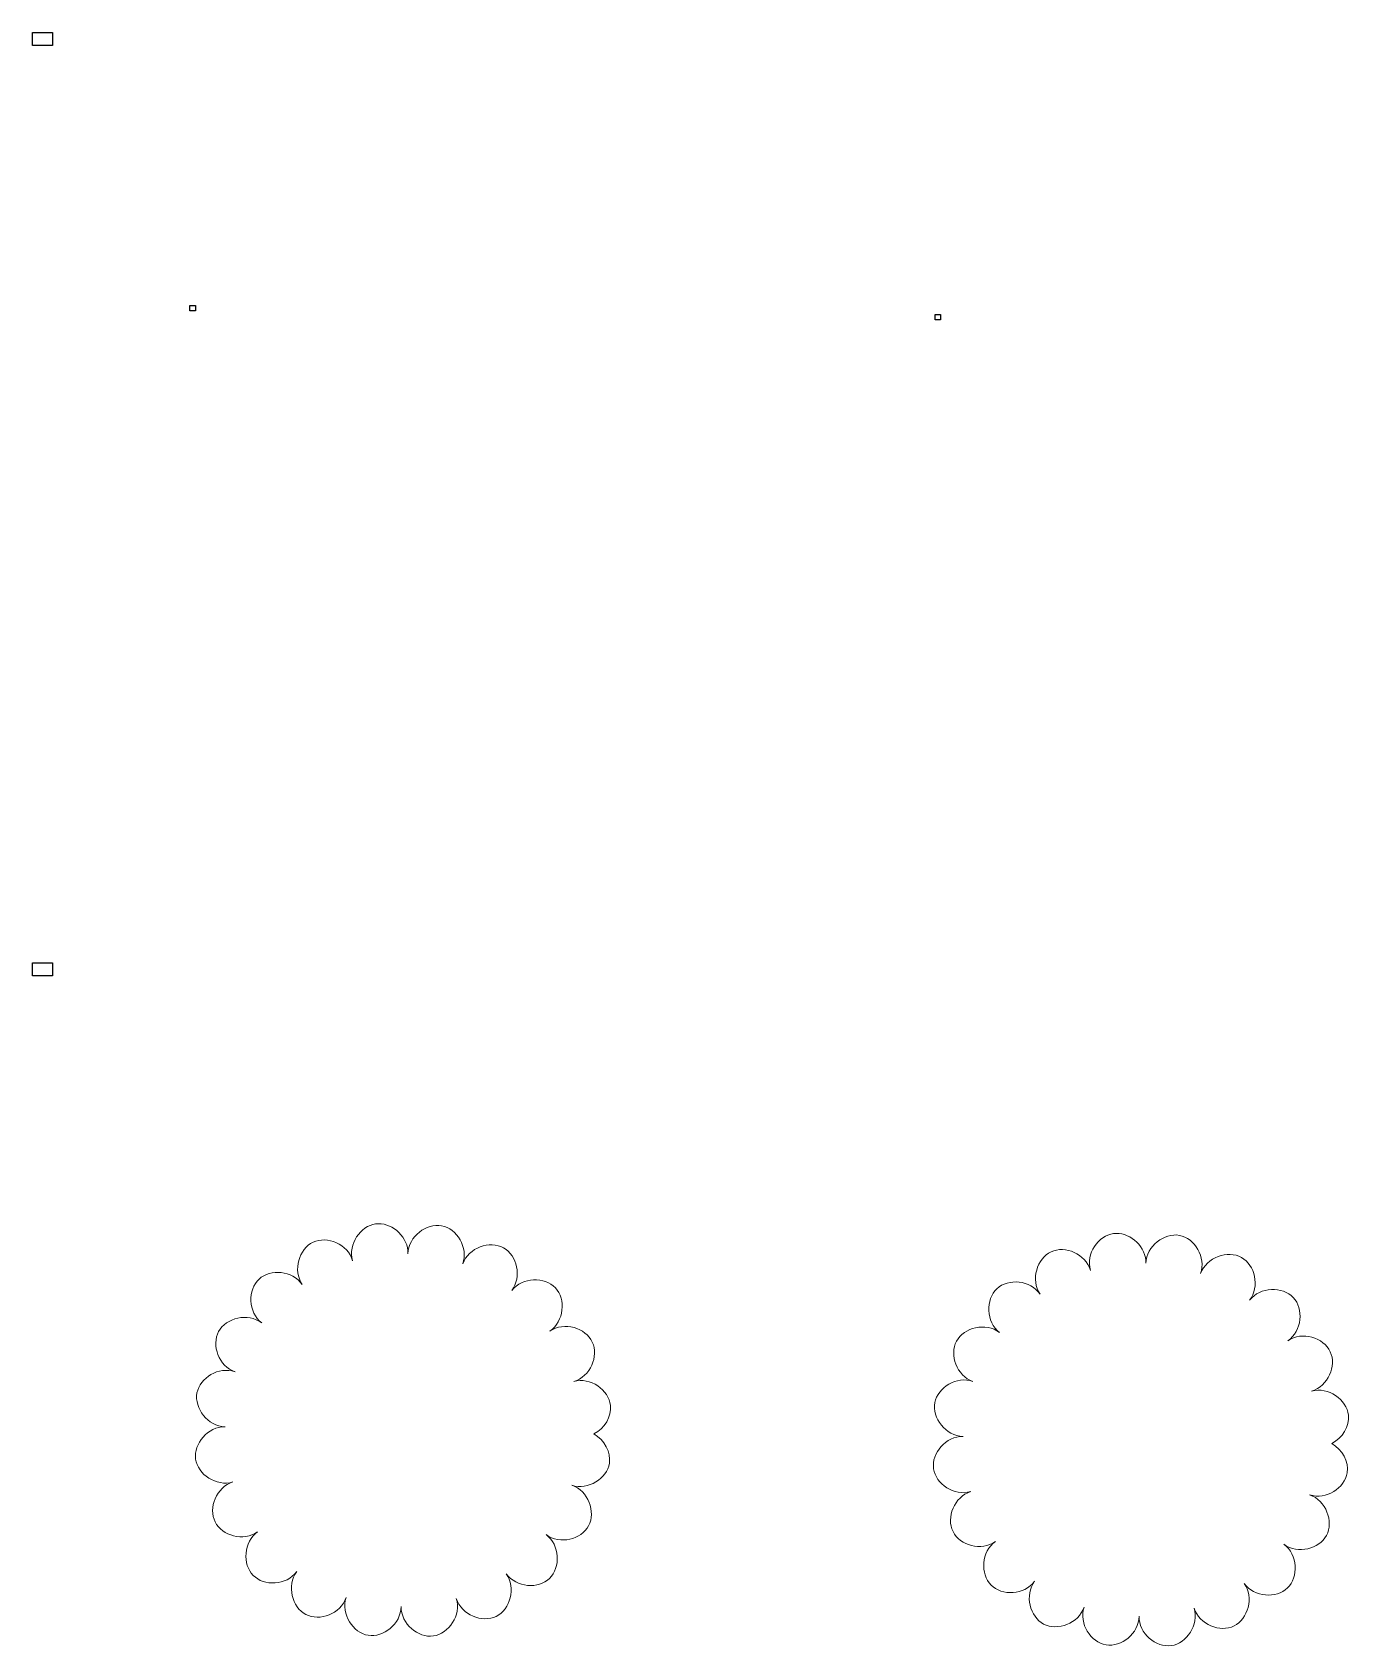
# Model space of a CAD drawing. Header units: centimetres. Extents: x -10.2 to 8.1, y -9.4 to 13.1.
import ezdxf

# ---------------------------------------------------------------- set-up
doc = ezdxf.new("R2010")
doc.units = ezdxf.units.CM
doc.header["$MEASUREMENT"] = 0
doc.header["$XCLIPFRAME"] = 0
doc.layers.add('Layer 1', color=7, linetype='Continuous')
picture_1 = doc.add_image_def('image1.jpg', size_in_pixel=(1451, 942))
picture_2 = doc.add_image_def('image2.jpg', size_in_pixel=(1451, 942))
picture_3 = doc.add_image_def('image3.jpg', size_in_pixel=(395, 382))
picture_4 = doc.add_image_def('image4.jpg', size_in_pixel=(395, 382))

msp = doc.modelspace()

# ---------------------------------------------------------------- linework, layer by layer
at = {"layer": 'Layer 1', "color": 200, "lineweight": 20}
for points in [[(-5.393, -3.486), (-5.407, -3.486), (-5.42, -3.486), (-5.434, -3.488), (-5.434, -3.488), (-5.646, -3.518), (-5.823, -3.77), (-5.754, -4.002), (-5.754, -4.002), (-5.823, -3.77), (-6.107, -3.652), (-6.303, -3.743), (-6.303, -3.743), (-6.498, -3.833), (-6.592, -4.135), (-6.455, -4.334), (-6.455, -4.334), (-6.592, -4.135), (-6.898, -4.11), (-7.056, -4.256), (-7.056, -4.256), (-7.214, -4.402), (-7.211, -4.719), (-7.02, -4.867), (-7.02, -4.867), (-7.211, -4.719), (-7.518, -4.797), (-7.619, -4.987), (-7.619, -4.987), (-7.72, -5.177), (-7.618, -5.467), (-7.39, -5.548), (-7.39, -5.548), (-7.618, -5.467), (-7.879, -5.63), (-7.92, -5.841), (-7.92, -5.841), (-7.961, -6.052), (-7.77, -6.308), (-7.528, -6.311), (-7.528, -6.311), (-7.77, -6.308), (-7.969, -6.548), (-7.939, -6.761), (-7.939, -6.761), (-7.909, -6.974), (-7.652, -7.149), (-7.42, -7.08), (-7.42, -7.08), (-7.652, -7.149), (-7.764, -7.445), (-7.667, -7.637), (-7.667, -7.637), (-7.571, -7.829), (-7.275, -7.913), (-7.076, -7.774), (-7.076, -7.774), (-7.274, -7.913), (-7.289, -8.227), (-7.138, -8.38), (-7.138, -8.38), (-6.988, -8.533), (-6.675, -8.524), (-6.533, -8.328), (-6.533, -8.328), (-6.675, -8.524), (-6.597, -8.823), (-6.406, -8.923), (-6.406, -8.923), (-6.216, -9.023), (-5.919, -8.918), (-5.845, -8.687), (-5.845, -8.687), (-5.919, -8.918), (-5.751, -9.179), (-5.538, -9.214), (-5.538, -9.214), (-5.326, -9.248), (-5.083, -9.057), (-5.079, -8.815), (-5.079, -8.815), (-5.082, -9.057), (-4.844, -9.252), (-4.631, -9.223), (-4.631, -9.223), (-4.418, -9.193), (-4.238, -8.932), (-4.312, -8.702), (-4.312, -8.702), (-4.238, -8.932), (-3.95, -9.045), (-3.757, -8.95), (-3.757, -8.95), (-3.564, -8.854), (-3.475, -8.553), (-3.617, -8.357), (-3.617, -8.357), (-3.475, -8.553), (-3.168, -8.571), (-3.014, -8.421), (-3.014, -8.421), (-2.86, -8.271), (-2.868, -7.956), (-3.063, -7.813), (-3.063, -7.813), (-2.868, -7.956), (-2.571, -7.879), (-2.47, -7.689), (-2.47, -7.689), (-2.369, -7.499), (-2.476, -7.2), (-2.705, -7.125), (-2.705, -7.125), (-2.476, -7.2), (-2.217, -7.031), (-2.182, -6.819), (-2.182, -6.819), (-2.156, -6.665), (-2.251, -6.495), (-2.397, -6.411), (-2.397, -6.411), (-2.248, -6.334), (-2.148, -6.169), (-2.166, -6.015), (-2.166, -6.015), (-2.19, -5.801), (-2.446, -5.614), (-2.678, -5.683), (-2.678, -5.683), (-2.446, -5.614), (-2.327, -5.327), (-2.419, -5.133), (-2.419, -5.133), (-2.51, -4.938), (-2.81, -4.843), (-3.009, -4.981), (-3.009, -4.981), (-2.81, -4.843), (-2.786, -4.536), (-2.933, -4.379), (-2.933, -4.379), (-3.08, -4.222), (-3.394, -4.225), (-3.541, -4.417), (-3.541, -4.417), (-3.395, -4.225), (-3.466, -3.926), (-3.654, -3.822), (-3.654, -3.822), (-3.842, -3.717), (-4.142, -3.818), (-4.222, -4.046), (-4.222, -4.046), (-4.142, -3.818), (-4.305, -3.554), (-4.516, -3.514), (-4.516, -3.514), (-4.727, -3.474), (-4.975, -3.661), (-4.985, -3.903), (-4.985, -3.903), (-4.976, -3.677), (-5.191, -3.484), (-5.393, -3.486), (-5.393, -3.486), (-5.393, -3.486), (-5.393, -3.486), (-5.393, -3.486)], [(4.874, -3.62), (4.861, -3.62), (4.847, -3.62), (4.834, -3.622), (4.834, -3.622), (4.621, -3.652), (4.444, -3.904), (4.513, -4.136), (4.513, -4.136), (4.444, -3.904), (4.16, -3.786), (3.965, -3.877), (3.965, -3.877), (3.77, -3.967), (3.675, -4.269), (3.812, -4.468), (3.812, -4.468), (3.675, -4.269), (3.369, -4.244), (3.211, -4.39), (3.211, -4.39), (3.054, -4.536), (3.056, -4.853), (3.248, -5.001), (3.248, -5.001), (3.056, -4.853), (2.749, -4.931), (2.648, -5.121), (2.648, -5.121), (2.547, -5.311), (2.649, -5.601), (2.877, -5.682), (2.877, -5.682), (2.649, -5.601), (2.388, -5.764), (2.347, -5.975), (2.347, -5.975), (2.306, -6.186), (2.498, -6.442), (2.74, -6.445), (2.74, -6.445), (2.498, -6.442), (2.299, -6.682), (2.329, -6.895), (2.329, -6.895), (2.359, -7.108), (2.616, -7.283), (2.847, -7.214), (2.847, -7.214), (2.616, -7.283), (2.503, -7.579), (2.6, -7.771), (2.6, -7.771), (2.696, -7.963), (2.992, -8.046), (3.191, -7.908), (3.191, -7.908), (2.993, -8.047), (2.978, -8.361), (3.129, -8.514), (3.129, -8.514), (3.28, -8.667), (3.592, -8.658), (3.734, -8.462), (3.734, -8.462), (3.592, -8.658), (3.671, -8.957), (3.861, -9.057), (3.861, -9.057), (4.051, -9.157), (4.348, -9.052), (4.423, -8.821), (4.423, -8.821), (4.348, -9.052), (4.517, -9.313), (4.729, -9.347), (4.729, -9.347), (4.941, -9.382), (5.185, -9.191), (5.188, -8.949), (5.188, -8.949), (5.185, -9.191), (5.424, -9.386), (5.636, -9.357), (5.636, -9.357), (5.849, -9.327), (6.029, -9.066), (5.955, -8.836), (5.955, -8.836), (6.029, -9.066), (6.317, -9.179), (6.51, -9.084), (6.51, -9.084), (6.703, -8.988), (6.792, -8.686), (6.65, -8.491), (6.65, -8.491), (6.792, -8.686), (7.099, -8.705), (7.253, -8.555), (7.253, -8.555), (7.407, -8.405), (7.399, -8.09), (7.204, -7.947), (7.204, -7.947), (7.399, -8.09), (7.696, -8.013), (7.797, -7.823), (7.797, -7.823), (7.898, -7.633), (7.791, -7.334), (7.562, -7.259), (7.562, -7.259), (7.792, -7.334), (8.05, -7.165), (8.085, -6.953), (8.085, -6.953), (8.111, -6.799), (8.016, -6.628), (7.87, -6.545), (7.87, -6.545), (8.019, -6.468), (8.119, -6.303), (8.102, -6.149), (8.102, -6.149), (8.077, -5.935), (7.821, -5.748), (7.589, -5.817), (7.589, -5.817), (7.821, -5.748), (7.94, -5.461), (7.849, -5.267), (7.849, -5.267), (7.757, -5.072), (7.457, -4.977), (7.259, -5.115), (7.259, -5.115), (7.457, -4.977), (7.482, -4.67), (7.335, -4.513), (7.335, -4.513), (7.188, -4.356), (6.873, -4.359), (6.726, -4.551), (6.726, -4.551), (6.872, -4.359), (6.801, -4.06), (6.613, -3.956), (6.613, -3.956), (6.425, -3.851), (6.125, -3.952), (6.045, -4.18), (6.045, -4.18), (6.125, -3.952), (5.963, -3.688), (5.751, -3.648), (5.751, -3.648), (5.54, -3.608), (5.292, -3.795), (5.283, -4.037), (5.283, -4.037), (5.291, -3.811), (5.076, -3.618), (4.874, -3.62), (4.874, -3.62), (4.874, -3.62), (4.874, -3.62), (4.874, -3.62)]]:
    msp.add_open_spline(points, degree=3, knots=[0, 0, 0, 0, 0.023256, 0.023256, 0.023256, 0.023256, 0.046512, 0.046512, 0.046512, 0.046512, 0.069767, 0.069767, 0.069767, 0.069767, 0.093023, 0.093023, 0.093023, 0.093023, 0.116279, 0.116279, 0.116279, 0.116279, 0.139535, 0.139535, 0.139535, 0.139535, 0.162791, 0.162791, 0.162791, 0.162791, 0.186047, 0.186047, 0.186047, 0.186047, 0.209302, 0.209302, 0.209302, 0.209302, 0.232558, 0.232558, 0.232558, 0.232558, 0.255814, 0.255814, 0.255814, 0.255814, 0.27907, 0.27907, 0.27907, 0.27907, 0.302326, 0.302326, 0.302326, 0.302326, 0.325581, 0.325581, 0.325581, 0.325581, 0.348837, 0.348837, 0.348837, 0.348837, 0.372093, 0.372093, 0.372093, 0.372093, 0.395349, 0.395349, 0.395349, 0.395349, 0.418605, 0.418605, 0.418605, 0.418605, 0.44186, 0.44186, 0.44186, 0.44186, 0.465116, 0.465116, 0.465116, 0.465116, 0.488372, 0.488372, 0.488372, 0.488372, 0.511628, 0.511628, 0.511628, 0.511628, 0.534884, 0.534884, 0.534884, 0.534884, 0.55814, 0.55814, 0.55814, 0.55814, 0.581395, 0.581395, 0.581395, 0.581395, 0.604651, 0.604651, 0.604651, 0.604651, 0.627907, 0.627907, 0.627907, 0.627907, 0.651163, 0.651163, 0.651163, 0.651163, 0.674419, 0.674419, 0.674419, 0.674419, 0.697674, 0.697674, 0.697674, 0.697674, 0.72093, 0.72093, 0.72093, 0.72093, 0.744186, 0.744186, 0.744186, 0.744186, 0.767442, 0.767442, 0.767442, 0.767442, 0.790698, 0.790698, 0.790698, 0.790698, 0.813953, 0.813953, 0.813953, 0.813953, 0.837209, 0.837209, 0.837209, 0.837209, 0.860465, 0.860465, 0.860465, 0.860465, 0.883721, 0.883721, 0.883721, 0.883721, 0.906977, 0.906977, 0.906977, 0.906977, 0.930233, 0.930233, 0.930233, 0.930233, 0.953488, 0.953488, 0.953488, 0.953488, 1, 1, 1, 1], dxfattribs=at)

# ---------------------------------------------------------------- pictures from other files: only their frames are drawn
at = {"layer": 'Layer 1', "color": 0}
image = msp.add_image(picture_1, insert=(-10.078, 0.017), size_in_units=(20.153, 13.083), dxfattribs=at)
image.set_boundary_path([(-10.08, 0.02), (10.08, 13.11)])
image.dxf.flags = 3
image = msp.add_image(picture_3, insert=(-7.915, 4.048), size_in_units=(5.486, 5.306), dxfattribs=at)
image.set_boundary_path([(-7.92, 4.05), (-2.42, 9.36)])
image.dxf.flags = 3
image = msp.add_image(picture_4, insert=(2.312, 3.922), size_in_units=(5.486, 5.306), dxfattribs=at)
image.set_boundary_path([(2.31, 3.92), (7.8, 9.24)])
image.dxf.flags = 3
image = msp.add_image(picture_2, insert=(-10.078, -13.114), size_in_units=(20.153, 13.083), dxfattribs=at)
image.set_boundary_path([(-10.08, -13.11), (10.08, -0.02)])
image.dxf.flags = 3

doc.saveas('drawing.dxf')
